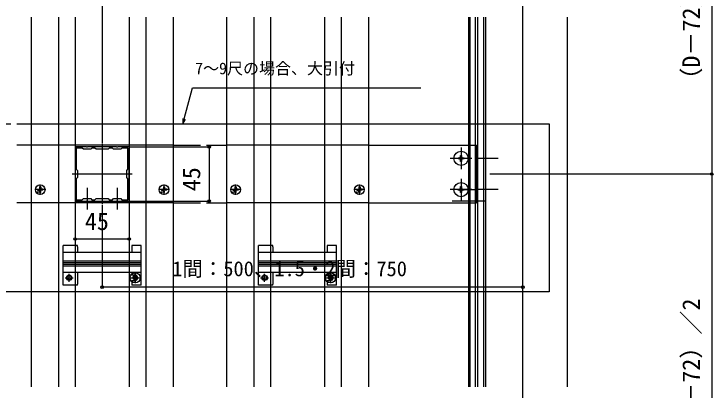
# Model space of a CAD drawing. Units: millimetres, scale not verified. Extents: x -875 to 875, y -1304 to 1297.
# Drawn here: x -111 to 471, y -901 to -589 of the extents above; entities that cross this region are included whole.
import ezdxf
from ezdxf.enums import TextEntityAlignment as Align

# ---------------------------------------------------------------- set-up
doc = ezdxf.new("R2010")
doc.units = ezdxf.units.MM
doc.header["$LTSCALE"] = 8
for name, color, linetype in [('0-3_YKK_11E', 7, 'Continuous'), ('0-4_YKK_12', 2, 'Continuous'), ('0-5_YKK_13', 4, 'Continuous'), ('0-6_YKK_D', 6, 'Continuous')]:
    doc.layers.add(name, color=color, linetype=linetype)
doc.styles.add('ＭＳ ゴシック', font='')
doc.styles.get('ＭＳ ゴシック').set_extended_font_data('MS Gothic')

msp = doc.modelspace()

# ---------------------------------------------------------------- linework, layer by layer
at = {"layer": '0-3_YKK_11E'}
for points in [[(-25.458, -698.95), (-49.542, -698.95), (-49.725, -699.07), (-50.275, -699.07), (-50.458, -698.95), (-60, -698.95), (-60, -720.992), (-59.88, -721.175), (-59.88, -721.725), (-60, -721.908), (-60, -743.95), (-50.458, -743.95), (-50.275, -743.83), (-49.725, -743.83), (-49.542, -743.95), (-25.458, -743.95), (-25.275, -743.83), (-24.725, -743.83), (-24.542, -743.95), (-15, -743.95), (-15, -721.908), (-15.12, -721.725), (-15.12, -721.175), (-15, -720.992), (-15, -698.95), (-24.542, -698.95), (-24.725, -699.07), (-25.275, -699.07)], [(-16, -717.45), (-16, -699.95), (-21, -699.95), (-22, -700.95), (-28, -700.95), (-29, -699.95), (-31.5, -699.95), (-32.5, -700.95), (-42.5, -700.95), (-43.5, -699.95), (-46, -699.95), (-47, -700.95), (-53, -700.95), (-54, -699.95), (-59, -699.95), (-59, -717.45), (-58, -718.45), (-58, -724.45), (-59, -725.45), (-59, -742.95), (-54, -742.95), (-53, -741.95), (-47, -741.95), (-46, -742.95), (-43.5, -742.95), (-42.5, -741.95), (-32.5, -741.95), (-31.5, -742.95), (-29, -742.95), (-28, -741.95), (-22, -741.95), (-21, -742.95), (-16, -742.95), (-16, -725.45), (-17, -724.45), (-17, -718.45)]]:
    msp.add_lwpolyline(points, close=True, dxfattribs=at)
at = {"layer": '0-4_YKK_12'}
for p, q in [((312.5, -1092.2), (312.5, -394.2)), ((-96.5, -591.015), (-96.5, -898.429)), ((-73.9, -591.015), (-73.9, -898.429)), ((-59.9, -591.015), (-59.9, -898.429)), ((-15.1, -591.015), (-15.1, -898.429)), ((-1.1, -591.015), (-1.1, -898.429)), ((21.5, -591.015), (21.5, -898.429)), ((66, -591.015), (66, -898.429)), ((88.6, -591.015), (88.6, -898.429)), ((102.6, -591.015), (102.6, -898.429)), ((147.4, -591.015), (147.4, -898.429)), ((161.4, -591.015), (161.4, -898.429)), ((184, -591.015), (184, -898.429)), ((267.5, -898.429), (267.5, -591.015)), ((268.7, -898.429), (268.7, -591.015)), ((273, -898.429), (273, -591.015)), ((275, -898.429), (275, -591.015)), ((280, -898.429), (280, -591.015)), ((280, -898.429), (280, -591.015)), ((281.5, -898.429), (281.5, -591.015)), ((349.5, -898.429), (349.5, -591.015)), ((349.5, -898.429), (349.5, -591.015)), ((-96.5, -697.45), (-108.479, -697.45)), ((21.5, -697.45), (-96.5, -697.45)), ((-37.5, -696.45), (-37.5, -746.45)), ((21.5, -697.45), (44.215, -697.45)), ((49.215, -697.45), (66, -697.45)), ((184, -697.45), (66, -697.45)), ((184, -697.45), (232.5, -697.45)), ((267.5, -695.493), (267.5, -749.175)), ((274, -697.455), (274, -745.455)), ((261, -699.555), (261, -717.355)), ((269.9, -708.455), (252.1, -708.455)), ((292, -708.455), (274.007, -708.455)), ((-62.5, -721.45), (-12.5, -721.45)), ((261, -725.555), (261, -743.355)), ((-89, -738.855), (-89, -730.055)), ((14, -738.855), (14, -730.055)), ((73.5, -738.855), (73.5, -730.055)), ((176.5, -738.855), (176.5, -730.055)), ((-84.6, -734.455), (-93.4, -734.455)), ((-50, -732.95), (-50, -750.832)), ((-25, -732.95), (-25, -750.845)), ((18.4, -734.455), (9.6, -734.455)), ((77.9, -734.455), (69.1, -734.455)), ((180.9, -734.455), (172.1, -734.455)), ((292, -734.455), (274.012, -734.455)), ((-96.5, -745.45), (-108.479, -745.45)), ((21.5, -745.45), (-96.5, -745.45)), ((21.5, -745.45), (44.215, -745.45)), ((49.215, -745.45), (66, -745.45)), ((184, -745.45), (66, -745.45)), ((184, -745.45), (232.5, -745.45))]:
    msp.add_line(p, q, dxfattribs=at)
for points in [[(-108.479, -679.817), (334.339, -679.817), (334.339, -819.365), (-197.155, -819.365), (-197.155, -679.817), (-113.479, -679.817)], [(232.5, -697.455), (267.5, -697.455), (274, -697.455)], [(269.9, -734.455), (267.5, -734.455), (252.1, -734.455)], [(232.5, -745.455), (267.5, -745.455), (274, -745.455)]]:
    msp.add_lwpolyline(points, dxfattribs=at)
for centre in [(-64.9, -807.7), (-10.1, -807.7), (97.6, -807.7), (152.4, -807.7)]:
    msp.add_circle(centre, 1.75, dxfattribs=at)
at = {"layer": '0-5_YKK_13'}
for p, q in [((261.5, -709.955), (261.5, -710.955)), ((-89.5, -732.21), (-89.519, -733.318)), ((-88.5, -732.21), (-88.481, -733.318)), ((13.5, -732.21), (13.481, -733.318)), ((14.5, -732.21), (14.519, -733.318)), ((73, -732.21), (72.981, -733.318)), ((74, -732.21), (74.019, -733.318)), ((176, -732.21), (175.981, -733.318)), ((177, -732.21), (177.019, -733.318)), ((267.5, -731.705), (266.22, -731.705)), ((-91.245, -733.955), (-90.137, -733.935)), ((-91.245, -734.955), (-90.137, -734.974)), ((-90.137, -733.935), (-89.62, -733.835)), ((-90.137, -734.974), (-89.62, -735.074)), ((-89.519, -733.318), (-89.62, -733.835)), ((-89.519, -735.592), (-89.62, -735.074)), ((-89.5, -736.7), (-89.519, -735.592)), ((-88.5, -736.7), (-88.481, -735.592)), ((-88.481, -733.318), (-88.38, -733.835)), ((-88.481, -735.592), (-88.38, -735.074)), ((-87.863, -733.935), (-88.38, -733.835)), ((-87.863, -734.974), (-88.38, -735.074)), ((-86.755, -733.955), (-87.863, -733.935)), ((-86.755, -734.955), (-87.863, -734.974)), ((11.755, -733.955), (12.863, -733.935)), ((11.755, -734.955), (12.863, -734.974)), ((12.863, -733.935), (13.38, -733.835)), ((12.863, -734.974), (13.38, -735.074)), ((13.481, -733.318), (13.38, -733.835)), ((13.481, -735.592), (13.38, -735.074)), ((13.5, -736.7), (13.481, -735.592)), ((14.5, -736.7), (14.519, -735.592)), ((14.519, -733.318), (14.62, -733.835)), ((14.519, -735.592), (14.62, -735.074)), ((15.137, -733.935), (14.62, -733.835)), ((15.137, -734.974), (14.62, -735.074)), ((16.245, -733.955), (15.137, -733.935)), ((16.245, -734.955), (15.137, -734.974)), ((71.255, -733.955), (72.363, -733.935)), ((71.255, -734.955), (72.363, -734.974)), ((72.363, -733.935), (72.88, -733.835)), ((72.363, -734.974), (72.88, -735.074)), ((72.981, -733.318), (72.88, -733.835)), ((72.981, -735.592), (72.88, -735.074)), ((73, -736.7), (72.981, -735.592)), ((74, -736.7), (74.019, -735.592)), ((74.019, -733.318), (74.12, -733.835)), ((74.019, -735.592), (74.12, -735.074)), ((74.637, -733.935), (74.12, -733.835)), ((74.637, -734.974), (74.12, -735.074)), ((75.745, -733.955), (74.637, -733.935)), ((75.745, -734.955), (74.637, -734.974)), ((174.255, -733.955), (175.363, -733.935)), ((174.255, -734.955), (175.363, -734.974)), ((175.363, -733.935), (175.88, -733.835)), ((175.363, -734.974), (175.88, -735.074)), ((175.981, -733.318), (175.88, -733.835)), ((175.981, -735.592), (175.88, -735.074)), ((176, -736.7), (175.981, -735.592)), ((177, -736.7), (177.019, -735.592)), ((177.019, -733.318), (177.12, -733.835)), ((177.019, -735.592), (177.12, -735.074)), ((177.637, -733.935), (177.12, -733.835)), ((177.637, -734.974), (177.12, -735.074)), ((178.745, -733.955), (177.637, -733.935)), ((178.745, -734.955), (177.637, -734.974)), ((261.5, -735.955), (261.5, -736.955)), ((267.5, -737.205), (266.22, -737.205)), ((-57.9, -780.9), (-69.9, -780.9)), ((-69.9, -781.9), (-69.9, -780.9)), ((-69.9, -786.8), (-69.9, -781.9)), ((-57.9, -781.9), (-57.9, -780.9)), ((-57.9, -781.9), (-57.9, -786.8)), ((-12.9, -781.9), (-12.9, -786.8)), ((-5.1, -781.9), (-5.1, -780.9)), ((-5.1, -786.8), (-5.1, -781.9)), ((104.6, -780.9), (92.6, -780.9)), ((92.6, -781.9), (92.6, -780.9)), ((92.6, -786.8), (92.6, -781.9)), ((104.6, -781.9), (104.6, -780.9)), ((104.6, -781.9), (104.6, -786.8)), ((149.6, -781.9), (149.6, -786.8)), ((157.4, -781.9), (157.4, -780.9)), ((157.4, -786.8), (157.4, -781.9)), ((-5.1, -786.8), (-69.9, -786.8)), ((-69.9, -788.125), (-69.9, -786.8)), ((-69.9, -792.988), (-69.9, -788.125)), ((-5.1, -788.125), (-5.1, -786.8)), ((-5.1, -792.988), (-5.1, -788.125)), ((157.4, -786.8), (92.6, -786.8)), ((92.6, -788.125), (92.6, -786.8)), ((92.6, -792.988), (92.6, -788.125)), ((157.4, -788.125), (157.4, -786.8)), ((157.4, -792.988), (157.4, -788.125)), ((-69.9, -793.888), (-69.9, -792.988)), ((-69.9, -793.47), (-5.1, -793.47)), ((-69.9, -794.786), (-69.9, -793.888)), ((-69.9, -794.936), (-69.9, -794.786)), ((-69.9, -794.856), (-5.1, -794.856)), ((-69.9, -796.364), (-69.9, -794.936)), ((-69.9, -796.514), (-69.9, -796.364)), ((-69.9, -796.444), (-5.1, -796.444)), ((-5.1, -793.888), (-5.1, -792.988)), ((-5.1, -794.786), (-5.1, -793.888)), ((-5.1, -794.936), (-5.1, -794.786)), ((-5.1, -796.364), (-5.1, -794.936)), ((-5.1, -796.514), (-5.1, -796.364)), ((92.6, -793.888), (92.6, -792.988)), ((92.6, -793.47), (157.4, -793.47)), ((92.6, -794.786), (92.6, -793.888)), ((92.6, -794.936), (92.6, -794.786)), ((92.6, -794.856), (157.4, -794.856)), ((92.6, -796.364), (92.6, -794.936)), ((92.6, -796.514), (92.6, -796.364)), ((92.6, -796.444), (157.4, -796.444)), ((157.4, -793.888), (157.4, -792.988)), ((157.4, -794.786), (157.4, -793.888)), ((157.4, -794.936), (157.4, -794.786)), ((157.4, -796.364), (157.4, -794.936)), ((157.4, -796.514), (157.4, -796.364)), ((-69.9, -797.412), (-69.9, -796.514)), ((-69.9, -798.312), (-69.9, -797.412)), ((-69.9, -797.83), (-5.1, -797.83)), ((-69.9, -801.775), (-69.9, -798.312)), ((-69.9, -803.1), (-69.9, -801.775)), ((-5.1, -797.412), (-5.1, -796.514)), ((-5.1, -798.312), (-5.1, -797.412)), ((-5.1, -801.775), (-5.1, -798.312)), ((-5.1, -803.1), (-5.1, -801.775)), ((92.6, -797.412), (92.6, -796.514)), ((92.6, -798.312), (92.6, -797.412)), ((92.6, -797.83), (157.4, -797.83)), ((92.6, -801.775), (92.6, -798.312)), ((92.6, -803.1), (92.6, -801.775)), ((157.4, -797.412), (157.4, -796.514)), ((157.4, -798.312), (157.4, -797.412)), ((157.4, -801.775), (157.4, -798.312)), ((157.4, -803.1), (157.4, -801.775)), ((-69.9, -803.1), (-5.1, -803.1)), ((-69.9, -812.9), (-69.9, -803.1)), ((-68.15, -807.7), (-61.65, -807.7)), ((-64.9, -810.95), (-64.9, -804.45)), ((-57.9, -803.1), (-57.9, -812.9)), ((-14.65, -807.7), (-5.55, -807.7)), ((-13.35, -807.7), (-6.85, -807.7)), ((-12.9, -803.1), (-12.9, -805.45)), ((-10.1, -805.45), (-12.9, -805.45)), ((-12.175, -807.35), (-12.175, -808.05)), ((-10.95, -807.35), (-12.175, -807.35)), ((-10.95, -808.05), (-12.175, -808.05)), ((-9.75, -805.625), (-10.45, -805.625)), ((-10.45, -805.625), (-10.45, -806.85)), ((-10.1, -803.15), (-10.1, -812.25)), ((-10.1, -810.95), (-10.1, -804.45)), ((-9.75, -805.625), (-9.75, -806.85)), ((-8.025, -807.35), (-9.25, -807.35)), ((-8.025, -808.05), (-9.25, -808.05)), ((-8.025, -807.35), (-8.025, -808.05)), ((-5.1, -812.9), (-5.1, -803.1)), ((92.6, -803.1), (157.4, -803.1)), ((92.6, -812.9), (92.6, -803.1)), ((94.35, -807.7), (100.85, -807.7)), ((97.6, -810.95), (97.6, -804.45)), ((104.6, -803.1), (104.6, -812.9)), ((147.85, -807.7), (156.95, -807.7)), ((149.15, -807.7), (155.65, -807.7)), ((149.6, -803.1), (149.6, -805.45)), ((152.4, -805.45), (149.6, -805.45)), ((150.325, -807.35), (150.325, -808.05)), ((151.55, -807.35), (150.325, -807.35)), ((151.55, -808.05), (150.325, -808.05)), ((152.75, -805.625), (152.05, -805.625)), ((152.05, -805.625), (152.05, -806.85)), ((152.4, -803.15), (152.4, -812.25)), ((152.4, -810.95), (152.4, -804.45)), ((152.75, -805.625), (152.75, -806.85)), ((154.475, -807.35), (153.25, -807.35)), ((154.475, -808.05), (153.25, -808.05)), ((154.475, -807.35), (154.475, -808.05)), ((157.4, -812.9), (157.4, -803.1)), ((-57.9, -813.9), (-57.9, -812.9)), ((-12.9, -809.95), (-10.1, -809.95)), ((-12.9, -809.95), (-12.9, -812.9)), ((-12.9, -812.9), (-12.9, -813.9)), ((-5.1, -813.9), (-12.9, -813.9)), ((-10.45, -808.55), (-10.45, -809.775)), ((-9.75, -809.775), (-10.45, -809.775)), ((-9.75, -808.55), (-9.75, -809.775)), ((-5.1, -813.9), (-5.1, -812.9)), ((104.6, -813.9), (104.6, -812.9)), ((149.6, -809.95), (152.4, -809.95)), ((149.6, -809.95), (149.6, -812.9)), ((149.6, -812.9), (149.6, -813.9)), ((157.4, -813.9), (149.6, -813.9)), ((152.05, -808.55), (152.05, -809.775)), ((152.75, -809.775), (152.05, -809.775)), ((152.75, -808.55), (152.75, -809.775)), ((157.4, -813.9), (157.4, -812.9))]:
    msp.add_line(p, q, dxfattribs=at)
for points in [[(259.5, -708.955), (258.5, -708.955), (258.5, -707.955), (259.5, -707.955)], [(260.5, -706.955), (260.5, -705.955), (261.5, -705.955), (261.5, -706.955)], [(262.5, -707.955), (263.5, -707.955), (263.5, -708.955), (262.5, -708.955)], [(261.5, -710.955), (260.5, -710.955), (260.5, -709.955)], [(260.5, -732.955), (260.5, -731.955), (261.5, -731.955), (261.5, -732.955)], [(259.5, -734.955), (258.5, -734.955), (258.5, -733.955), (259.5, -733.955)], [(261.5, -736.955), (260.5, -736.955), (260.5, -735.955)], [(262.25, -734.455), (267.5, -734.455), (272.75, -734.455)], [(262.5, -733.955), (263.5, -733.955), (263.5, -734.955), (262.5, -734.955)], [(281.5, -743.95), (267.5, -743.95), (253.5, -743.95)], [(-5.1, -780.9), (-12.9, -780.9), (-12.9, -781.9)], [(157.4, -780.9), (149.6, -780.9), (149.6, -781.9)], [(-57.9, -813.9), (-69.9, -813.9), (-69.9, -812.9)], [(104.6, -813.9), (92.6, -813.9), (92.6, -812.9)]]:
    msp.add_lwpolyline(points, dxfattribs=at)
for centre, radius in [((261, -708.455), 5.9), ((-89, -734.455), 4), ((14, -734.455), 4), ((73.5, -734.455), 4), ((176.5, -734.455), 4), ((261, -734.455), 5.9), ((-91.121, -736.576), 0.3), ((11.879, -736.576), 0.3), ((71.379, -736.576), 0.3), ((174.379, -736.576), 0.3), ((-64.9, -807.7), 2.25), ((-10.1, -807.7), 4.25), ((97.6, -807.7), 2.25), ((152.4, -807.7), 4.25)]:
    msp.add_circle(centre, radius, dxfattribs=at)
for centre, radius, start, end in [((259.5, -706.955), 1, 270, 0), ((259.5, -709.955), 1, 0, 90), ((262.5, -706.955), 1, 180, 270), ((262.5, -709.955), 1, 90, 180), ((-89, -734.455), 2.3, 77.44414, 102.55586), ((14, -734.455), 2.3, 77.44414, 102.55586), ((73.5, -734.455), 2.3, 77.44414, 102.55586), ((176.5, -734.455), 2.3, 77.44414, 102.55586), ((-89, -734.455), 2.3, 167.44414, 192.55586), ((-89, -734.455), 2.3, 257.44414, 282.55586), ((-89, -734.455), 2.3, 347.44414, 12.55586), ((14, -734.455), 2.3, 167.44414, 192.55586), ((14, -734.455), 2.3, 257.44414, 282.55586), ((14, -734.455), 2.3, 347.44414, 12.55586), ((73.5, -734.455), 2.3, 167.44414, 192.55586), ((73.5, -734.455), 2.3, 257.44414, 282.55586), ((73.5, -734.455), 2.3, 347.44414, 12.55586), ((176.5, -734.455), 2.3, 167.44414, 192.55586), ((176.5, -734.455), 2.3, 257.44414, 282.55586), ((176.5, -734.455), 2.3, 347.44414, 12.55586), ((259.5, -732.955), 1, 270, 0), ((259.5, -735.955), 1, 0, 90), ((262.5, -732.955), 1, 180, 270), ((262.5, -735.955), 1, 90, 180), ((-10.95, -806.85), 0.5, 270, 0), ((-10.95, -808.55), 0.5, 0, 90), ((-10.1, -807.7), 2.25, 270, 90), ((-9.25, -806.85), 0.5, 180, 270), ((-9.25, -808.55), 0.5, 90, 180), ((151.55, -806.85), 0.5, 270, 0), ((151.55, -808.55), 0.5, 0, 90), ((152.4, -807.7), 2.25, 270, 90), ((153.25, -806.85), 0.5, 180, 270), ((153.25, -808.55), 0.5, 90, 180)]:
    msp.add_arc(centre, radius, start, end, dxfattribs=at)
at = {"layer": '0-6_YKK_D'}
for p, q in [((469.5, -431.2), (469.5, -721.45)), ((-37.5, -552.2), (-37.5, -695.95)), ((-14.3, -698.95), (52.5, -698.95)), ((51.5, -698.95), (51.5, -743.95)), ((285, -721.45), (470.5, -721.45)), ((285, -721.45), (470.5, -721.45)), ((469.5, -721.45), (469.5, -1014.7)), ((-14.3, -743.95), (52.5, -743.95)), ((-60, -744.65), (-60, -776.45)), ((-37.5, -747.45), (-37.5, -816.45)), ((-15, -744.65), (-15, -776.45)), ((-60, -775.45), (-15, -775.45)), ((312.5, -815.45), (-37.5, -815.45))]:
    msp.add_line(p, q, dxfattribs=at)
for points in [[(29.569, -679.817), (30.682, -675.663), (37.607, -649.817), (227.593, -649.817)], [(29.569, -675.365), (29.569, -679.817), (31.795, -675.961)]]:
    msp.add_lwpolyline(points, dxfattribs=at)
for centre in [(51.5, -698.95), (469.5, -721.45), (469.5, -721.45), (51.5, -743.95), (-60, -775.45), (-15, -775.45), (-37.5, -815.45), (312.5, -815.45)]:
    msp.add_circle(centre, 1.075, dxfattribs=at)

# ---------------------------------------------------------------- texts
at = {"layer": '0-6_YKK_D', "style": 'ＭＳ ゴシック'}
for s, p in [('（D－72）／2', (464.114, -653.087)), ('45', (48.5, -735.768)), ('（D－72）／2', (464.114, -944.836))]:
    msp.add_text(s, height=14.66, rotation=90, dxfattribs=at).set_placement(p, align=Align.BOTTOM_LEFT)
for s, height, p in [('7～9尺の場合、大引付', 9.751, (39.816, -641.518)), ('45', 14.66, (-51.818, -772.45)), ('1間：500、1.5・2間：750', 12.46, (20.818, -810.132))]:
    msp.add_text(s, height=height, dxfattribs=at).set_placement(p, align=Align.BOTTOM_LEFT)

doc.saveas('drawing.dxf')
